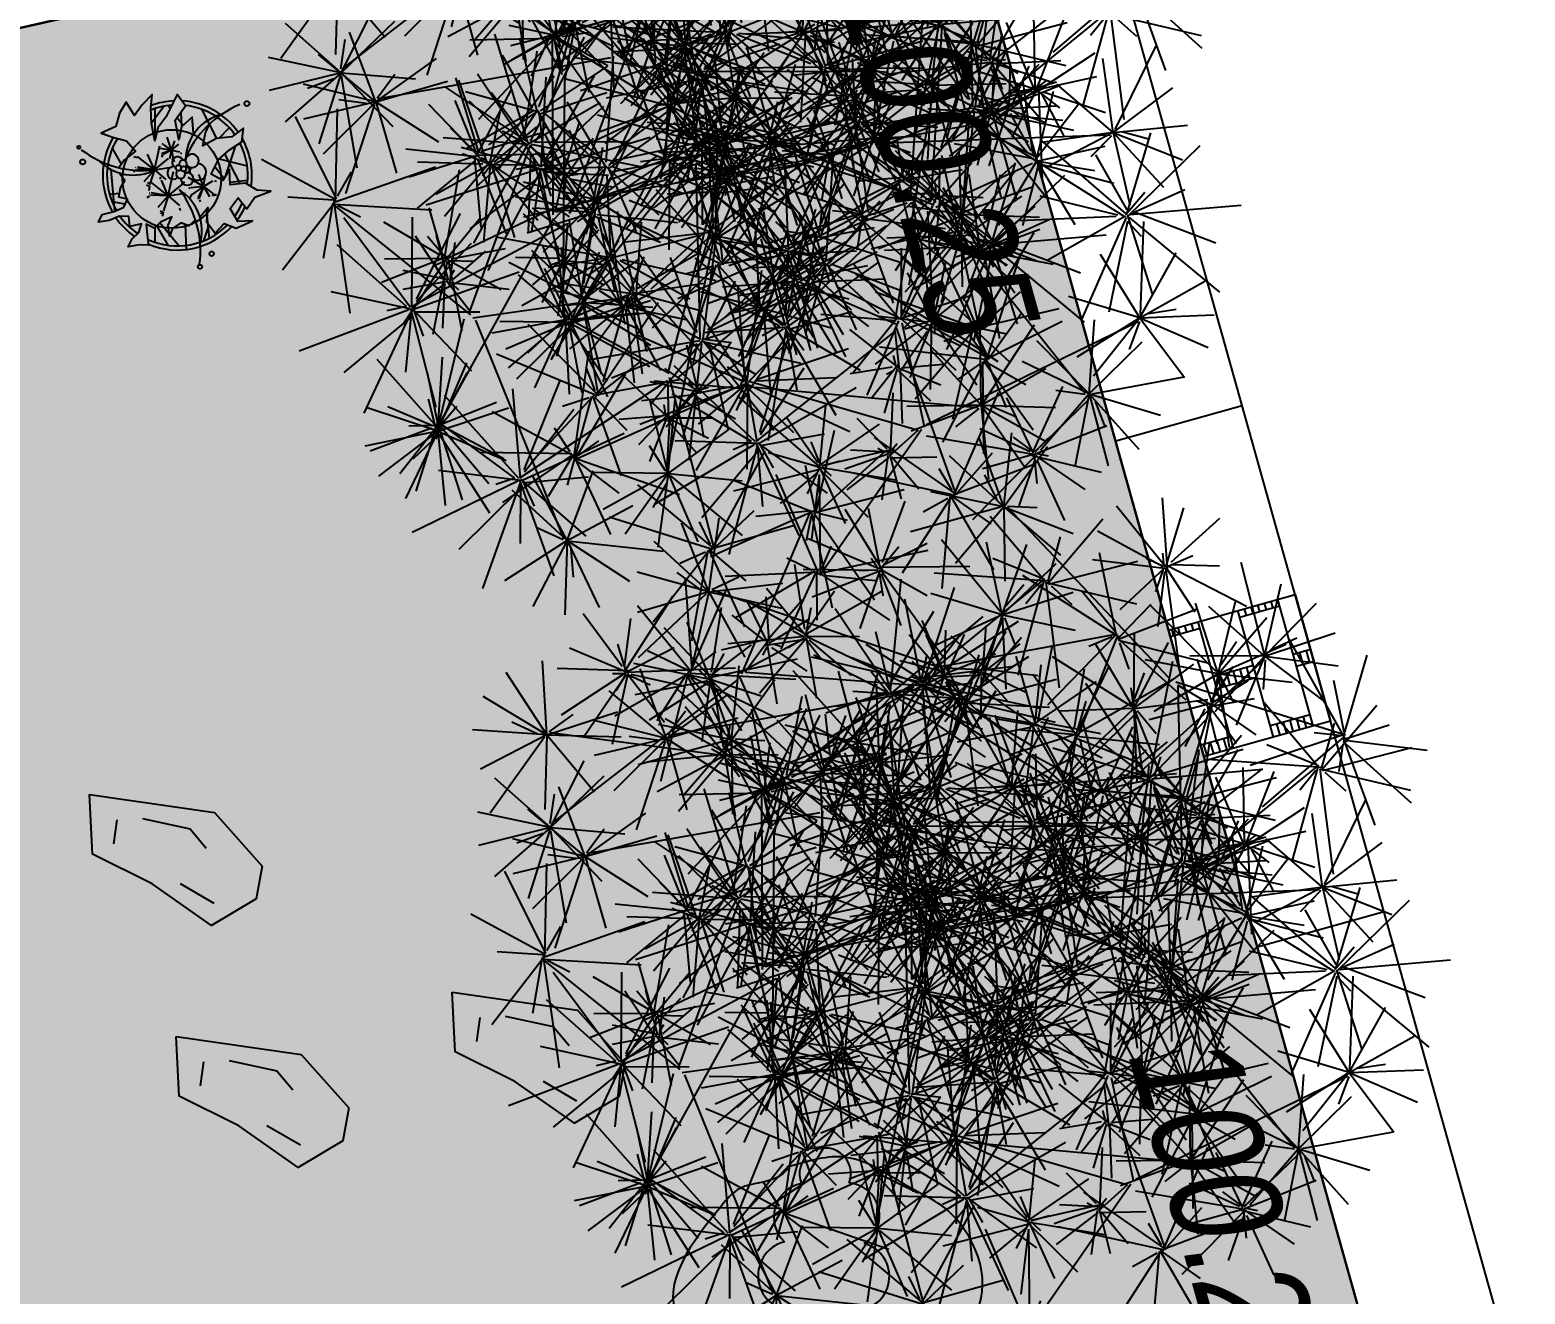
# Model space of a CAD drawing. Header units: millimetres. Extents: x 97194 to 152491, y 18573 to 58496.
# Drawn here: x 147818 to 152370, y 24488 to 28337 of the extents above; entities that cross this region are included whole.
import ezdxf

# ---------------------------------------------------------------- set-up
doc = ezdxf.new("R2010")
doc.units = ezdxf.units.MM
for name, color, linetype in [('dwgmodels.com', 7, 'Continuous'), ('floor hatch', 252, 'Continuous'), ('green', 69, 'Continuous'), ('txt2', 7, 'Continuous')]:
    doc.layers.add(name, color=color, linetype=linetype)
doc.styles.add('KOTE', font='romrust.shx', dxfattribs={"width": 0.8})
doc.styles.get("Standard").update_dxf_attribs({"font": 'arial.ttf'})
doc.dimstyles.new('dwgmodels.com100', dxfattribs={"dimscale": 50, "dimtxt": 6, "dimasz": 4.4, "dimexe": 3, "dimexo": 5, "dimgap": 1, "dimtad": 1, "dimtoh": 1, "dimdec": 0, "dimzin": 9, "dimdsep": 46, "dimtxsty": 'KOTE', "dimblk": 'ARCHTICK', "dimcen": 0, "dimdle": 3, "dimclrd": 4, "dimclre": 4, "dimclrt": 3, "dimadec": 0, "dimazin": 0, "dimtfac": 0.6666666666666667, "dimtdec": 0, "dimtix": 1, "dimtmove": 1, "dimatfit": 0, "dimfxl": 1, "dimtvp": 1, "dimtolj": 1, "dimarcsym": 0})

# ---------------------------------------------------------------- blocks, each defined once
blk = doc.blocks.new('390')
for p, q in [((-0.3900000000000006, 0.9599999999999795), (0.4299999999999926, 0.9599999999999795)), ((0, 0.9599999999999795), (0, 0)), ((0, 0), (0.75, 0))]:
    blk.add_line(p, q)
for centre, radius, start, end in [((0.002449455718945615, 3.038475662801062), 0.3915927895057729, 339.0624224489478, 202.2357641987769), ((-0.2600000000000335, 2.379999999999995), 0.5199999999999816, 101.0899999999966, 226.333032954274), ((0.3299999999999983, 2.399999999999977), 0.5, 301.8700000000003, 85.62000000000019), ((-0.4844242778332841, 1.486334648374935), 0.5347374181075473, 104.5808296872279, 280.170654976181), ((0.463287027464176, 1.476006129987979), 0.5161929871221482, 266.6527424104291, 75.33192514948837)]:
    blk.add_arc(centre, radius, start, end)
blk = doc.blocks.new('z_96')
at = {"color": 86, "linetype": 'Continuous'}
for p, q in [((-279.8489999994636, 149.937000002712), (-254.2270000018179, 304.4950000010431)), ((-277.4959999993443, 143.820000000298), (-208.9939999990165, 319.1790000014007)), ((-2.313999999314547, 183.512000001967), (-55.38899999856949, 292.1270000003278)), ((0.5610000006854534, 181.7450000010431), (29.45399999991059, 299.6040000021458)), ((5.662000000476837, 184.8720000013709), (91.81199999898672, 284.7860000021756)), ((-282.4629999995232, 143.4120000004768), (-440.3830000013113, 263.7160000018775)), ((-279.3269999995828, 139.8770000003278), (-326.7809999994934, 270.9199999980628)), ((1.739000000059605, 182.4259999990463), (-92.51500000059605, 262.0830000005662)), ((3.569000001996756, 188.6770000010729), (58.73600000143051, 265.3460000008345)), ((395.6220000013709, 94.60799999907613), (438.6339999996126, 246.4519999995828)), ((-276.4510000012815, 141.1000000014901), (-146.7679999992251, 221.3020000010729)), ((-9.633000001311302, 182.8339999988675), (-129.6440000012517, 222.9350000023842)), ((393.3560000024736, 89.60300000011921), (354.0210000015795, 209.1640000008047)), ((-292.1389999985695, 134.1680000014603), (-430.839999999851, 180.3850000016391)), ((-5.711999997496605, 186.3669999986887), (-99.8370000012219, 114.3190000019968)), ((-4.637000001966953, 181.6140000000596), (-86.55400000140071, 72.32500000298023)), ((-0.6140000000596046, 184.5989999994636), (125.6689999997616, 194.3869999982417)), ((1.547000002115965, 182.8209999985993), (69.93800000101328, 77.54900000244379)), ((9.84400000050664, 182.2890000008047), (88.0190000012517, 114.5910000018775)), ((393.3560000024736, 89.60300000011921), (479.0890000015497, 181.7530000023544)), ((-280.109999999404, 150.3450000025332), (-304.035000000149, 173.9960000030696)), ((-260.3720000013709, 142.3220000006258), (-97.87599999830127, 156.0519999973476)), ((393.3560000024736, 89.60300000011921), (284.6770000010729, 153.0910000018775)), ((-283.2489999979734, 138.5170000009239), (-471.2369999997318, 114.8619999997318)), ((-279.0659999996424, 142.3220000006258), (-397.8959999978542, 16.85300000011921)), ((-285.6030000001192, 136.6140000000596), (-375.019999999553, 92.1630000025034)), ((-277.6270000003278, 139.7419999986887), (-313.4459999985993, -1.090999998152256)), ((-279.0659999996424, 135.3889999985695), (-307.4339999966323, 99.50200000032783)), ((-278.4120000004768, 130.6319999992847), (-221.9369999989867, 39.96099999919534)), ((-277.4959999993443, 137.1570000015199), (-129.1189999990165, 19.29800000041723)), ((-263.2469999976456, 140.285000000149), (-130.9509999975562, 113.5020000003278)), ((393.3560000024736, 89.60300000011921), (514.5379999987781, 123.6130000017583)), ((393.3560000024736, 89.60300000011921), (273.8619999997318, 50.06599999964237)), ((393.3560000024736, 89.60300000011921), (293.8700000010431, 12.49900000169873)), ((391.3090000003576, 83.4619999974966), (363.2030000016093, 41.8640000000596)), ((393.3560000024736, 89.60300000011921), (493.5379999987781, 13.40899999812245)), ((393.3560000024736, 89.60300000011921), (516.6830000020564, 64.45700000226498)), ((393.3560000024736, 89.60300000011921), (442.6339999996126, -26.2149999961257)), ((409.2190000005066, 93.3859999999404), (456.4109999984503, 89.03500000014901)), ((-71.73000000044703, -35.48299999907613), (-42.05400000140071, 65.38400000333786)), ((-74.73699999973178, -24.60699999704957), (-111.862999998033, 37.5160000026226)), ((164.1030000001192, -89.8589999973774), (142.6649999991059, 11.68800000101328)), ((163.4499999992549, -89.04299999773502), (238.8800000026822, 7.607999999076128)), ((-237.4939999990165, -199.4229999966919), (-267.0370000004768, -22.02599999681115)), ((-65.19299999624491, -32.90199999883771), (-135.5269999988377, -11.42300000041723)), ((-79.96700000017881, -28.68500000238419), (-89.89999999850988, -19.98499999940395)), ((-68.06900000199676, -28.41400000080466), (-55.78199999779463, -19.30599999800324)), ((166.9790000021458, -88.36199999973178), (276.0060000009835, -24.74399999901652)), ((-233.9639999978244, -202.2800000011921), (-196.3139999993145, -40.64799999818206)), ((-74.99799999967217, -39.152000002563), (-157.0949999988079, -75.44900000095367)), ((-73.95199999958277, -33.03700000047684), (-152.3899999968708, -40.51199999824166)), ((-76.17599999904633, -35.75499999895692), (-103.4979999996722, -105.7630000002682)), ((-72.51599999889731, -35.07399999722838), (-71.86199999973178, -112.0169999971986)), ((-70.42199999839067, -41.05599999800324), (3.7010000012815, -57.09699999913573)), ((-69.90099999681115, -39.56000000238419), (-38.39399999752641, -102.6349999979138)), ((159.2659999988973, -86.32499999925494), (85.53599999845028, -28.68500000238419)), ((163.4499999992549, -86.45999999716878), (137.6960000023246, -55.7390000000596)), ((165.2790000028908, -92.03200000151992), (295.7470000013709, -73.9539999999106)), ((168.2860000021756, -88.36199999973178), (194.0389999970794, -71.50699999928474)), ((167.109999999404, -94.61599999666214), (37.29800000041723, -174.9560000002384)), ((161.0960000008345, -92.4400000013411), (74.03200000151992, -95.16000000014901)), ((164.4960000030696, -93.39199999719858), (157.304999999702, -141.3790000006557)), ((160.4420000016689, -92.98299999907613), (267.6409999988973, -148.1759999990463)), ((164.234999999404, -92.16899999976158), (234.3040000014007, -170.1990000009537)), ((166.8500000014901, -90.5379999987781), (187.1130000017583, -100.0539999976754)), ((163.582000002265, -101.8220000006258), (119.0009999983013, -170.8779999986291)), ((166.9790000021458, -104.1319999992847), (188.027000002563, -212.8830000013113)), ((-237.3619999997318, -199.2879999987781), (-392.144999999553, -168.9739999994636)), ((-246.3839999996126, -193.984999999404), (-283.11799999699, -163.8090000003576)), ((-230.9569999985397, -196.0260000005364), (-205.2030000016093, -161.9050000011921)), ((-242.3300000019372, -196.2989999987185), (-391.4909999966621, -241.2909999974072)), ((-242.2010000012815, -199.4229999966919), (-329.5260000005364, -310.3489999994636)), ((-241.0219999961555, -201.734999999404), (-259.0639999993145, -277.3169999979436)), ((-242.2010000012815, -201.734999999404), (-47.93799999728799, -207.3080000020564)), ((-236.1859999969602, -200.9199999980628), (-139.1849999986589, -306.8139999993145)), ((-230.827999997884, -205.8130000010133), (-146.5069999992847, -235.99299999699))]:
    blk.add_line(p, q, dxfattribs=at)
at = {"color": 251, "linetype": 'Continuous'}
for p, q in [((-4.637000001966953, -3.211999997496605), (0.7719999998807907, 176.390000000596)), ((-17.77299999818206, -5.622999999672174), (-274.730000000447, 141.8359999991953)), ((0, 0), (389.105000000447, 84.37900000065565)), ((-10.4320000000298, -6.026999998837709), (-235.7039999999106, -205.3169999979436)), ((-16.03999999910593, -6.120999999344349), (-74.73699999973178, -37.3859999999404)), ((-5.023000001907349, -18.8830000013113), (163.8330000005662, -91.60799999907613))]:
    blk.add_line(p, q, dxfattribs=at)
blk = doc.blocks.new('сосна 1 план')
for p, rotation in [((299.7785820097779, 407.566160944858), 121.1570021631247), ((-95.80040224488766, 428.4541804790024), 149.0420680336612), ((-430.5584063023271, 405.7258715297867), 205.4822314301707), ((-135.0463790553767, 141.5434069388866), 55.05972244983651), ((-353.0655033577787, 263.6911425724575), 160.2889064620829), ((-154.492353780588, 380.3160554980786), 177.7388340989829), ((164.156427267837, 171.2290034262624), 29.93449259913446), ((-369.42037580756, 140.9230040229741), 257.3134436407499), ((267.8070369467896, 28.27038463095232), 60.73020616414291), ((-161.0878815287724, 13.76365500921384), 121.1570021631247), ((216.4847724712163, -45.92706606630964), 73.86762904024246), ((-361.0834943123045, -82.32471246015484), 57.88453704683869), ((-291.924122046883, 180.4972779448799), 177.7388340989829), ((263.5603161765175, -74.55303952667964), 296.2452264445583), ((-391.2418885934894, -96.5251203525404), 228.6398105600283), ((-117.6106798135588, -126.281567498856), 246.2477865365339), ((155.818990794447, 36.25496453965752), 349.7944254650706), ((308.9563738463039, 65.10195978630509), 177.7388340989829), ((80.16932552002254, 14.61583882534615), 177.7388340989829), ((189.7058336658956, -263.9605075863001), 68.2803434196564), ((-520.3158223163191, -263.0953367840848), 279.7984529829818), ((-193.2229382191726, -347.7815002146963), 63.19571700542104), ((-66.91372063738527, -374.3709127139591), 342.5348703672258), ((242.9450569792243, -439.3324131509144), 13.72293452961765)]:
    blk.add_blockref('z_96', p, dxfattribs=dict(rotation=rotation))
blk = doc.blocks.new('P3')
at = {"linetype": 'ByBlock'}
for p, q in [((106.2581381122582, 287.7556249673144), (-30.13508083291526, 383.4077590569068)), ((-224.4260267485879, 202.8987525826087), (-207.5827766111688, 307.8114024945316)), ((-190.3989697374127, 320.7603583648524), (-175.105958291053, 313.7085630149013)), ((-116.8187390255916, 319.4794779888834), (-80.616156990749, 256.7363175984283)), ((114.0520631987674, 292.9535147848801), (136.2114379060004, 365.6145654546708)), ((-168.2334628109602, 136.2659320146704), (-242.1237433981296, 276.1825852363545)), ((-121.2928709537955, 288.8946877110502), (-76.33275164502993, 268.1630246644272)), ((164.8396051546588, 203.0668663231627), (306.5970525741723, 237.2420721665185)), ((317.0590458653751, 139.9216134926028), (177.7829724778712, 237.5954843064465)), ((207.515192891231, 300.1586836753413), (233.6502270884594, 137.6288249462377)), ((-70.47672527825489, 128.0224953265351), (-120.6343591988989, 176.9128073336688)), ((-70.47672527825489, 128.0224953265351), (-76.25754231336032, 178.4713920281501)), ((-70.47672527825489, 128.0224953265351), (-51.75941690054606, 172.7993443346495)), ((164.1172212862512, 157.2885898314635), (232.8483295920742, 125.595831891238)), ((343.9045921668221, 171.5107730591335), (269.3696870797939, 122.1126598947376)), ((-99.18394753824396, -0.1966550853467197), (-133.2534208880606, 120.7414288377549)), ((-125.6209066156007, 104.6776583569881), (-133.1908846754959, 98.18396174388181)), ((-70.47672527825489, 128.0224953265351), (-127.9900774615016, 107.5558745147209)), ((-121.4307213919383, 135.4053029873321), (-127.8205234065827, 136.6702997736938)), ((-70.47672527825489, 128.0224953265351), (-118.3889138825471, 135.0383236292619)), ((-103.9541769010902, 86.75506488259998), (-105.5458988390819, 85.83608379322686)), ((-70.47672527825489, 128.0224953265351), (-103.1400242059026, 91.47145164522954)), ((-70.47672527825489, 128.0224953265351), (-99.54488144583593, 86.46978984349698)), ((-99.18394753824396, -0.1966550853467197), (-62.91616764367063, 83.3605429859017)), ((-97.93036558006133, 82.44805821519549), (-98.49752301177068, 73.62793874950148)), ((-70.47672527825489, 128.0224953265351), (-30.33055771141517, 140.5850572658892)), ((-70.47672527825489, 128.0224953265351), (-42.04531878718262, 93.4819055016851)), ((-70.47672527825489, 128.0224953265351), (-58.26921679341467, 84.82257093361841)), ((-40.43068258650601, 89.45996544723312), (-46.49123035127559, 85.25309134912823)), ((-40.28889322858595, 91.66499531365116), (-30.44570515534724, 83.19360361488361)), ((-39.73540498656803, 87.03040119958314), (-38.0385974779274, 81.64082814565336)), ((-16.24277780354896, 134.5642818054403), (-23.55209141026717, 137.4215660690388)), ((160.2827250796836, 40.42405680091906), (110.8139744408909, 84.13358620591316)), ((160.2827250796836, 40.42405680091906), (139.4152690418268, 99.96406661041692)), ((160.2827250796836, 40.42405680091906), (188.1396736824463, 87.48253885197482)), ((206.9870033207408, 93.92047241015825), (197.4400959033228, 90.32271015073638)), ((-409.9599732008428, 41.21130602410267), (-419.2912579139156, 47.12697895622114)), ((-205.7886637813644, 12.99670032582799), (-223.3728978685031, 9.69836147303431)), ((-99.18394753824396, -0.1966550853467197), (-206.887658605825, 19.59294631167722)), ((-99.18394753824396, -0.1966550853467197), (-167.3228942378773, 53.67549331073678)), ((-99.18394753824396, -0.1966550853467197), (-29.94568911831448, 52.57633483963582)), ((23.76213724946865, -84.34962640489539), (-10.30733610034804, 36.58845751820627)), ((61.12891196849523, 5.804249371962214), (62.22790679295576, 17.89801459228329)), ((160.2827250796836, 40.42405680091906), (69.29781778754113, 44.0258035017323)), ((104.6345856289045, 3.233158893999644), (97.36109034828405, -1.103038270703109)), ((160.2827250796836, 40.42405680091906), (107.8924644493236, 5.524600893819297)), ((160.2827250796836, 40.42405680091906), (122.5230450996896, -29.37763304190594)), ((160.2827250796836, 40.42405680091906), (160.5217436522216, -23.30029479217046)), ((160.2827250796836, 40.42405680091906), (168.345763405363, -25.00503553345334)), ((160.2827250796836, 40.42405680091906), (209.6545649556938, 9.308059266208147)), ((160.2827250796836, 40.42405680091906), (217.7957890365724, 31.78641956900537)), ((222.8542342789806, 29.30539369717735), (220.6586428357405, 19.96929456359794)), ((221.0731264519127, 31.55898547176912), (237.9515227228985, 31.93716521972237)), ((225.6393383525356, 27.56302114741266), (231.9668309596454, 23.83221941115335)), ((-261.9148491353262, -52.64356606458023), (-340.0070968699656, -3.136106980629847)), ((-188.2044296942331, -34.27920208440628), (-191.5014141676002, -34.27920208440628)), ((-182.7094555719596, -46.37296730473463), (-191.5014141676002, -59.56632271593116)), ((-99.18394753824396, -0.1966550853467197), (-182.7094555719596, -27.68252437881165)), ((-99.18394753824396, -0.1966550853467197), (-181.610460747499, -38.67713112805359)), ((-99.18394753824396, -0.1966550853467197), (-118.9661712742964, -78.25676564186142)), ((-82.84257899365184, -71.1562709937134), (-100.4268130807905, -74.4546098464998)), ((-99.18394753824396, -0.1966550853467197), (-25.54939292463678, -16.6883493493151)), ((-99.18394753824396, -0.1966550853467197), (-85.9956927489402, -79.35592411296238)), ((23.76213724946865, -84.34962640489539), (-83.9415738181051, -64.56002500786417)), ((-48.77310564383515, -27.17913915601093), (-57.56506423947576, -19.48287125956267)), ((23.76213724946865, -84.34962640489539), (-44.37680945016473, -30.47747800880461)), ((23.76213724946865, -84.34962640489539), (60.02991714404197, -0.7924283336396911)), ((23.76213724946865, -84.34962640489539), (93.00039566939813, -31.57663647990557)), ((127.3155465506425, -30.09737377727288), (125.650950017116, -42.9557531365499)), ((163.8378426354611, -28.5649475676255), (163.0994926227359, -30.83735524644726)), ((173.4039110900412, -27.48596472285863), (180.5283423983492, -36.50033182123298)), ((225.4407043398387, -55.00546030771511), (306.8392552653386, -179.1195447249047)), ((-180.1772451553989, -280.3554238450233), (-294.0703147907625, -101.5579717033252)), ((-87.09468757338618, -87.0521920093961), (-100.2829423627045, -88.15178220024245)), ((-84.89669792447967, -83.75385315660242), (-77.2034172574422, -105.7426349353191)), ((-65.25834490651323, -118.4321734039477), (-68.55532937988028, -118.4321734039477)), ((-59.76337078423967, -130.525938624276), (-68.55532937988028, -143.7192940354726)), ((23.76213724946865, -84.34962640489539), (-59.76337078423967, -111.835495698353)), ((23.76213724946865, -84.34962640489539), (-58.66437595978641, -122.830102447595)), ((23.76213724946865, -84.34962640489539), (3.97991351341625, -162.4097369613955)), ((23.76213724946865, -84.34962640489539), (36.95039203877968, -163.5088954324965)), ((23.76213724946865, -84.34962640489539), (97.39669186307583, -100.8413206688565)), ((113.8819311257612, -122.830102447595), (105.0896556342632, -111.835495698353)), ((274.8917451420421, -118.845991671129), (288.3844632796681, -202.7551825384944)), ((-200.9066418878574, -189.5636384751488), (-243.0110768117593, -217.468411932161)), ((-150.5145859137265, -223.2376304744612), (-214.7529551884509, -244.1229509952318)), ((35.85139721432643, -171.2051633289375), (22.66314242500812, -172.3047535197838)), ((34.75240238987317, -175.6030923725775), (32.55441274095938, -185.4976772112204)), ((38.04938686323294, -167.9068244761438), (45.74266753027769, -189.8956062548605)), ((189.0589939320998, -283.982616183559), (49.00278304555832, -225.7071257650605)), ((167.1166342299839, -172.6125680302284), (230.7470985365362, -282.8913438331147)), ((72.47346667457168, -319.5302527238673), (38.61102866243891, -255.4092484600187)), ((139.0141263147452, -306.8170009887908), (42.1171045755691, -245.3880438481283)), ((75.16224807429535, -323.7040818037131), (72.47346667457168, -319.5302527238673))]:
    blk.add_line(p, q, dxfattribs=at)
for points in [[(-11.64748867030721, 258.7505749227857), (-54.78652138456528, 325.6412322332908), (-80.66994101312594, 256.5928396366362), (-61.25721784377674, 191.8599176123025), (-123.8086568315339, 271.6969866397703), (-110.8669470172536, 360.1654285316181), (-175.5754960886479, 392.5318895437813), (-175.5754960886479, 327.7989675194476), (-173.4183860050034, 263.0660454951139), (-184.2033026314966, 196.1753881846307), (-166.9476895457919, 131.4424661602825), (-223.0284320743303, 200.4908587569444), (-261.8532446213139, 267.3815160674421), (-287.7366642498673, 332.1144380917758), (-309.3061806069963, 263.0660454951139), (-317.9339871498523, 196.1753881846307), (-386.9561225968137, 237.172790341443), (-391.270025868238, 172.4398683171166), (-376.1715228661778, 103.3914757204548), (-425.7812520396474, 38.65855369610654), (-358.9159097804732, 49.44723012691975), (-294.2076776049362, 64.55180884979927), (-229.4991285335418, 38.65855369610654), (-259.6964514335268, -28.23210361437668), (-264.0103547049512, -75.70271162966674)], [(214.8319577357834, -108.0691726418372), (227.7736675500564, -43.33625061751081), (255.8138803664042, -110.226907927994), (322.6792226255784, -140.435633654015), (339.9348357112831, -75.70271162966674), (404.6430678868201, -69.22950577118172), (460.7238104153585, 1.976622111629695), (396.0152613439714, -34.70530947285442), (331.3070291684344, 4.13435739777924), (342.0916288990702, 71.02501470828429), (406.8001779704573, 42.97402426843473), (415.4279845133133, 114.180152151268), (473.6655202296388, 178.9130741755944), (408.9569711582444, 150.8625154554975), (339.9348357112831, 155.1779860278257), (275.2262866398887, 112.0224168650893), (236.4014740929124, 178.9130741755944), (232.087570821488, 114.180152151268), (165.2222285623066, 114.180152151268), (163.0651184786693, 198.3331234707875), (188.9485381072227, 267.3815160674421), (225.6165574664192, 332.1144380917758), (201.890247921503, 396.8473601161095), (169.5361318337382, 329.956702805619), (104.8275827623438, 286.8015653626353), (59.53175686029863, 222.0686433383089), (42.27614377459395, 286.8015653626353), (40.11903369094944, 327.7989675194476)], [(201.890247921503, -127.4892219370304), (186.7914280235855, -170.6443593800141), (143.6527122051775, -174.9598299523423), (119.926085764404, -220.2731344012063), (124.2399890358283, -263.42827184419), (91.88587294806348, -215.9576638289), (89.72907976027636, -170.6443593800141), (50.90395031744265, -220.2731344012063), (35.8054473153752, -263.42827184419), (-9.490695482520096, -263.42827184419), (20.70662741745764, -308.7415762930759), (50.90395031744265, -351.8967137360378), (7.764917603184585, -373.4740665976569), (-35.37379821522336, -407.9986946157296), (-37.5309082988606, -362.685390166851), (-22.43240529680043, -319.5302527238673), (-31.05989494379901, -274.216948274996), (-76.35603774170158, -313.0570468653823), (-104.3962505580421, -269.901477702675), (-147.5352832723001, -291.4792622840396), (-184.2033026314966, -334.6343997270014), (-227.3423353457547, -367.0008607391719), (-229.4991285335418, -323.8457232961882), (-182.0461925478594, -282.8483211393832), (-149.6920764600873, -239.6927519766687), (-151.8491865437318, -196.537614533685), (-194.9879023621324, -207.3262909644982), (-210.08672226005, -162.0134182353577), (-207.9296121764128, -118.8582807923958), (-244.5976315356093, -101.5959667833595)]]:
    blk.add_lwpolyline(points, dxfattribs=at)
for centre, radius in [((158.751215207245, 515.5245277339709), 12.58073000074448), ((2.880918688970269, 65.17348528279399), 14.29251388230198), ((28.15843344313907, 72.8697531792277), 13.19335541117773), ((-492.6465942988289, -77.86044691583811), 7.7782405745783), ((-440.8800719375722, -133.9624277955081), 12.94684343672913), ((355.0333387133505, -241.8504872628255), 11.61957899924139), ((333.4638223562215, -328.1611938685237), 10.78867643080912)]:
    blk.add_circle(centre, radius, dxfattribs=at)
blk.add_circle((0, 0), 250)
for centre, radius, start, end in [((519.9563778918018, 167.3108441417789), 509.4631355689694, 140.0729513304636, 185.6130566383361), ((16.0691734782813, 28.89218962177983), 378.5440307823374, 63.11842615371752, 114.179056880954), ((16.0691734782813, 28.89218962177983), 357.5138068499853, 84.7713781406235, 111.3681984251465), ((236.8007057408977, 225.4708463169009), 246.6260729163281, 131.6896701261219, 204.9505642337947), ((16.0691734782813, 28.89218962177983), 357.5138068499853, 63.05552755394276, 83.13567777305424), ((16.0691734782813, 28.89218962177983), 378.5440307823374, 120.4155507595917, 138.3969149504022), ((16.0691734782813, 28.89218962177983), 357.5138068499853, 122.4150327238488, 139.854256088869), ((16.0691734782813, 28.89218962177983), 378.5440307823374, 19.14972966526827, 57.43503155023524), ((16.0691734782813, 28.89218962177983), 357.5138068499853, 20.56897348192201, 55.19396244036693), ((16.0691734782813, 28.89218962177983), 378.5440307823374, 151.3388434837219, 153.3420913468018), ((47.9406571791842, 128.9410819569966), 34.08254699905902, 244.2770438552441, 207.5639373634613), ((-13.60432057371509, 88.26185725236428), 28.58545948431242, 52.2259331358816, 276.4635341067731), ((13.87118382936751, 93.75894476710528), 19.79003311677616, 335.430911424123, 227.146216620864), ((45.74266753027769, 75.0685018411823), 14.29251388230198, 234.3160276076659, 139.9386210782388), ((100.6936763364429, 92.65935457625164), 41.77838317576258, 174.3913028219917, 215.4971548489924), ((100.6936763364429, 92.65935457625164), 41.77838317576258, 265.2738314086133, 116.5709638063662), ((-388.4636153605679, 419.3475600671954), 509.4631355689694, 260.0729513304636, 305.613056638336), ((-297.2538186529418, 145.0475536712911), 246.6260729163281, 251.6896701261219, 324.9505642337948), ((16.0691734782813, 28.89218962177983), 378.5440307823374, 176.9613166256364, 237.1462021295037), ((16.0691734782813, 28.89218962177983), 357.5138068499853, 176.0167109985252, 237.7104193138084), ((-7.010351626980992, 31.09093828374171), 31.87148370090438, 97.5420262332602, 340.4973927463178), ((27.05943861868582, 43.18470350406278), 23.08794024981912, 159.9518562451502, 62.70647765108989), ((13.87118382936751, 93.75894476710528), 19.79003311677616, 270.793227735141, 273.3097662117359), ((27.05943861868582, 43.18470350406278), 23.08794024981912, 113.0530699146342, 115.4792083359632), ((68.82219263553998, 36.58845751820627), 31.88379833710207, 203.6321917897539, 138.4168609619052), ((16.0691734782813, 28.89218962177983), 357.5138068499853, 352.2557012699906, 4.651387928831535), ((16.0691734782813, 28.89218962177983), 378.5440307823374, 350.8963065037569, 2.965619187647598), ((16.0691734782813, 28.89218962177983), 357.5138068499853, 272.9217311231226, 343.2996629936753), ((16.0691734782813, 28.89218962177983), 378.5440307823374, 274.8945281903616, 344.6064551122321), ((-152.5238174121914, -493.3855893577565), 509.4631355689694, 20.07295133046355, 65.61305663833605), ((39.42205803107936, -277.2455851369814), 246.6260729163281, 11.68967012612189, 84.95056423379474), ((16.0691734782813, 28.89218962177983), 357.5138068499853, 243.2097306771013, 263.4369411265694), ((16.0691734782813, 28.89218962177983), 378.5440307823374, 242.2755073393511, 262.7194188243105)]:
    blk.add_arc(centre, radius, start, end, dxfattribs=at)
blk.add_point((58.42043370405008, 1.210157249486656), dxfattribs=at)
blk.add_point((58.42043370405008, 1.210157249486656), dxfattribs=at)
blk = doc.blocks.new('камень')
at = {"true_color": 0x697f96}
blk.add_hatch(color=145, dxfattribs=at).paths.add_polyline_path([(0, 0), (380.7046327019925, -54.34920923257596), (525.7351209748304, -217.3968369303329), (507.6063099407475, -317.0370853664645), (371.640626199136, -398.5609937445843), (190.3525158580742, -271.7460461629089), (9.064405517012347, -181.1639677557687)])
at = {"color": 0}
blk.add_lwpolyline([(0, 0), (380.7046327019925, -54.34920923257596), (525.7351209748304, -217.3968369303329), (507.6063099407475, -317.0370853664645), (371.640626199136, -398.5609937445843), (190.3525158580742, -271.7460461629089), (9.064405517012347, -181.1639677557687), (0, 0)], dxfattribs=at)
at = {"layer": 'dwgmodels.com', "color": 0}
for p, q in [((83.63094553269912, -76.53077956849302), (73.41094245365821, -149.7247652817023)), ((161.0933102358831, -72.67179755192774), (306.9051953876624, -104.2425610459031)), ((306.9051953876624, -104.2425610459031), (355.5088300752686, -162.5275302288792)), ((276.1093053375371, -270.5799563995242), (378.3103172176052, -330.1562888351473))]:
    blk.add_line(p, q, dxfattribs=at)
blk = doc.blocks.new('*D96')
at = {"color": 4, "lineweight": -2, "transparency": 16777216}
for p, q in [((145768.2486349823, 32357.49515094403), (147959.8528484084, 32852.52179292914)), ((147862.0100306089, 32604.87934300372), (148725.9610565665, 28779.95650432699)), ((146729.1420718297, 28103.38451075044), (148920.7462852558, 28598.41115273556))]:
    blk.add_line(p, q, dxfattribs=at)
at = {"color": 4, "transparency": 16777216}
for points in [[(147897.7756807353, 32612.95787724454), (147826.2443804825, 32596.80080876291), (147813.538825164, 32819.47324376214)], [(148761.7267066929, 28788.03503856781), (148690.1954064401, 28771.87797008618), (148774.4322620114, 28565.36260356857)]]:
    blk.add_solid(points, dxfattribs=at)
at = {"layer": 'Defpoints', "color": 0, "transparency": 16777216}
for p in [(145524.391929575, 32302.4142356657), (148774.4322620114, 28565.36260356857), (146485.2853664224, 28048.30359547211)]:
    blk.add_point(p, dxfattribs=at)
at = {"color": 3, "transparency": 16777216, "insert": (148489.0709079135, 30736.48265588802), "char_height": 300, "attachment_point": 5, "rotation": 282.72804387335395, "style": 'KOTE'}
blk.add_mtext('\\A1;4360', dxfattribs=at)

msp = doc.modelspace()

# ---------------------------------------------------------------- hatches: boundary and pattern name
at = {"layer": 'dwgmodels.com'}
h = msp.add_hatch(dxfattribs=at)
h.set_pattern_fill('BRSTONE', color=256, scale=15, angle=105.6549968794309, style=0)
h.set_pattern_definition([(105.6549968794309, (-900287.0498080701, -966299.9262483735), (-121.0659190746476, -33.92751300362122), []), (195.6549968794309, (-900379.5793889891, -965969.746469079), (-69.66059634188811, -217.3607237227842), [125.7299999999999, -125.7299999999999]), (195.6549968794309, (-900369.2983244425, -966006.4331112228), (-69.66059634188811, -217.3607237227842), [125.7299999999999, -125.7299999999999]), (105.6549968794309, (-900399.7570421682, -965975.4010545796), (-172.471241807407, 149.5056977155417), [-342.8999999999998, 38.09999999999998]), (105.6549968794309, (-900419.9346953472, -965981.0556400802), (-172.471241807407, 149.5056977155417), [-342.8999999999998, 38.09999999999998]), (105.6549968794309, (-900440.1123485265, -965986.7102255808), (-172.471241807407, 149.5056977155417), [-342.8999999999998, 38.09999999999998]), (105.6549968794309, (-900460.2900017055, -965992.3648110814), (-172.471241807407, 149.5056977155417), [-342.8999999999998, 38.09999999999998]), (105.6549968794309, (-900480.4676548846, -965998.019396582), (-172.471241807407, 149.5056977155417), [-342.8999999999998, 38.09999999999998])])
h.paths.add_polyline_path([(151284.6597036536, 26509.78273844119), (151669.8213010978, 26617.72042349336), (151777.7589861497, 26232.55882604926), (151392.5973887056, 26124.62114099686)])
at = {"layer": 'dwgmodels.com', "true_color": 0xf8d268}
h = msp.add_hatch(color=41, dxfattribs=at)
edge = h.paths.add_edge_path()
edge.add_spline(control_points=[(150130.5698623366, 24876.13842546239), (150188.9106630967, 24893.74002140732), (150325.9808338558, 24935.09450626815), (150470.231518114, 24819.99088982601), (150663.8915607208, 24732.97998868608), (150771.3556363067, 24498.27150239663), (150624.5419643617, 24336.26686029607), (150640.5152001854, 24156.02379916624), (150493.1172566878, 24003.19119671088), (150269.5600958486, 23992.20284698903), (150104.4029792128, 24095.78063532786), (149927.5857535626, 24092.33185624679), (149841.0756969706, 24194.93542621011), (149822.8556789692, 24290.85840988101), (149826.913060853, 24373.70119991579), (149720.2458373361, 24501.95271306253), (149862.6213489085, 24683.70300196483), (149985.6812392033, 24832.52738217394), (150086.4997690604, 24823.74172962471), (150123.1914636911, 24867.36595232113), (150130.5698623366, 24876.13842546239)], knot_values=[0, 0, 0, 0, 173.9340779039156, 408.6535228943169, 498.0627304733003, 822.2901764312022, 964.4090672095817, 1105.75147336707, 1333.732001183353, 1506.970317287925, 1739.112846310364, 1904.13576576031, 1995.602547136848, 2113.774705599457, 2194.719157344773, 2230.634211042329, 2593.918089467525, 2673.518904394529, 2807.625152832897, 2841.380802908345, 2841.380802908345, 2841.380802908345, 2841.380802908345], degree=3, periodic=0)
at = {"layer": 'floor hatch', "true_color": 0xcef77e}
h = msp.add_hatch(color=71, dxfattribs=at)
edge = h.paths.add_edge_path()
edge.add_line((133539.1013003087, 31975.56997173681), (138590.624021454, 33266.11468442995))
edge.add_arc((138807.6261205575, 32547.20032842362), 750.951238288695, 12.853056855698185, 106.7962791422546, ccw=False)
edge.add_line((139539.7613583593, 32714.2504881251), (140891.7586582889, 26776.22019135132))
edge.add_arc((143612.1908505774, 27395.30437219881), 2789.985042220731, 192.8203693576126, 372.8039120326283)
edge.add_line((146332.8007529802, 28013.60712551899), (149831.7473535094, 28809.76021173779))
edge.add_line((149831.7473535094, 28809.76021173779), (149010.064119084, 32419.06717045727))
edge.add_line((149010.064119084, 32419.06717045727), (149384.2912255092, 33291.00060894858))
edge.add_line((149384.2912255092, 33291.00060894858), (151987.1410237939, 24003.06946855778))
edge.add_line((151987.1410237939, 24003.06946855777), (140919.4975769377, 20356.93469296122))
edge.add_line((140919.4975769377, 20356.93469296122), (138641.1734743225, 25125.5659974027))
edge.add_line((138641.1734743225, 25125.5659974027), (138624.7724410151, 25159.89407248381))
edge.add_line((138624.7724410151, 25159.89407248381), (133539.1013002857, 31975.56997173099))

# ---------------------------------------------------------------- linework, layer by layer
at = {"layer": 'dwgmodels.com', "elevation": 99959}
for points in [[(152370.1239918147, 24118.78130948863), (148242.799800703, 38846.60114234179)], [(151987.1410237939, 24003.06946855777), (147857.6382032591, 38738.66345728998)], [(151508.8011408239, 27192.29993316234), (151123.639543381, 27084.36224811099)], [(151940.5518810305, 25651.65354338596), (151555.3902835875, 25543.71585833461)]]:
    msp.add_lwpolyline(points, dxfattribs=at)
at = {"layer": 'dwgmodels.com', "color": 3, "elevation": 99781}
msp.add_lwpolyline([(133539.1013003087, 31975.56997173681), (138590.624021454, 33266.11468442995), (138590.624021454, 33266.11468442995, -0.4345178290950052), (139539.7613583593, 32714.2504881251), (140891.7586582889, 26776.22019135132, 0.9998563930584474), (146332.8007529802, 28013.60712551899), (149831.7473535094, 28809.76021173779), (149010.064119084, 32419.06717045727), (149384.2912255092, 33291.00060894858), (151987.1410237939, 24003.06946855777), (140919.4975769377, 20356.93469296122), (138641.1734743225, 25125.5659974027), (138624.7724410151, 25159.89407248381), (133539.1013002857, 31975.56997173099)], format="xyb", dxfattribs=at)
at = {"layer": 'dwgmodels.com', "elevation": 99959.00000000001}
msp.add_lwpolyline([(151284.6597036538, 26509.78273844142), (151669.8213010975, 26617.72042349336), (151777.7589861497, 26232.55882604926), (151392.5973887054, 26124.6211409971)], close=True, dxfattribs=at)
at = {"layer": 'dwgmodels.com', "color": 0}
msp.add_spline([(150130.5698623366, 24876.13842546239), (150302.2019733535, 24904.34271457159), (150513.8585109795, 24802.87977583633), (150591.7171845233, 24758.9248744726), (150708.5210030927, 24456.46776233931), (150643.7942921735, 24329.94412024161), (150621.4245293878, 24190.38313181254), (150467.7137161197, 24022.0141710512), (150295.0470244265, 24007.95260120702), (150075.1563666908, 24082.37203698485), (149914.873161717, 24121.63853857479), (149853.9544671928, 24189.86672008988), (149826.1296111676, 24304.71634535217), (149814.2667528263, 24384.78679470974), (149794.6517801673, 24414.8724047199), (149921.9219821859, 24755.13329286573), (149979.8122387198, 24809.76851900674), (150107.1529161475, 24851.82607174681), (150130.5698623366, 24876.13842546239)], degree=3, dxfattribs=at)

# ---------------------------------------------------------------- block references
at = {"layer": 'dwgmodels.com', "color": 3}
for p, xscale, yscale in [((150110.4663291104, 27926.44001113041), 1.799999999999955, 1.799999999999955), ((150747.7965437064, 25628.62358901644), 1.799999999999997, 1.799999999999997)]:
    msp.add_blockref('сосна 1 план', p, dxfattribs=dict(at, xscale=xscale, yscale=yscale))
at = {"layer": 'dwgmodels.com', "color": 0}
for p in [(147999.2225781157, 26008.55817921011), (149103.8432804163, 25407.01113611471), (148263.0675399276, 25272.11605591693)]:
    msp.add_blockref('камень', p, dxfattribs=at)
at = {"layer": 'dwgmodels.com', "xscale": 200, "yscale": 200, "zscale": 200}
msp.add_blockref('390', (150238.6591536202, 24246.66345728997, 100362), dxfattribs=at)
at = {"layer": 'green', "xscale": 0.5999999999979839, "yscale": 0.5999999999979839, "zscale": 0.5999999999979839, "rotation": 332.2585542453638}
for p in [(148250.0831082186, 27882.98932064181), (147454.0122775351, 27690.52324772438)]:
    msp.add_blockref('P3', p, dxfattribs=at)

# ---------------------------------------------------------------- texts
at = {"layer": 'txt2', "oblique": 8, "width": 0.8}
for s, p in [('100.25', (150269.1319661797, 28468.84060799685)), ('100.23', (151156.9597687716, 25229.57662927493))]:
    msp.add_text(s, height=330, rotation=285.6549968085756, dxfattribs=at).set_placement(p)

# ---------------------------------------------------------------- dimensions: what is measured, and where the dimension line sits
at = {"color": 1}
dim = msp.add_aligned_dim(p1=(145524.391929575, 32302.4142356657), p2=(146485.2853664224, 28048.30359547212), distance=2346.8156142821235, dimstyle='dwgmodels.com100', override={"dimrnd": 5, "dimsah": 1}, dxfattribs=at)
dim.commit()
dim.dimension.update_dxf_attribs({"geometry": '*D96', "text_midpoint": (148489.0709079135, 30736.48265588802)})

doc.saveas('drawing.dxf')
